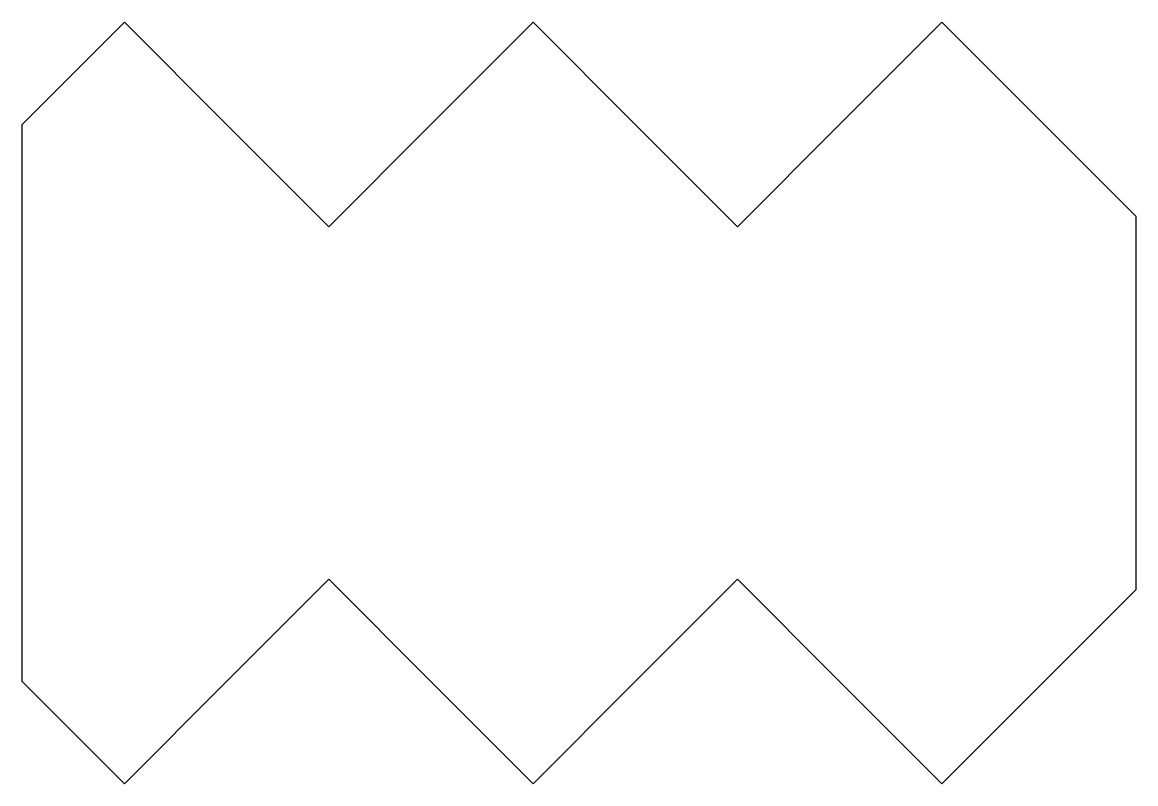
# Model space of a CAD drawing. Header units: millimetres. Extents: x -0.5 to 0.5, y -0.34 to 0.34.
import ezdxf

# ---------------------------------------------------------------- set-up
doc = ezdxf.new("R2010")
doc.units = ezdxf.units.MM

msp = doc.modelspace()

# ---------------------------------------------------------------- linework, layer by layer
for p, q in [((-0.5, 0.25), (-0.4082, 0.3418)), ((-0.3165, 0.25), (-0.4082, 0.3418)), ((-0.133, 0.25), (-0.0412, 0.3418)), ((0.0505, 0.25), (-0.0412, 0.3418)), ((0.2341, 0.25), (0.3258, 0.3418)), ((0.5, 0.1676), (0.3258, 0.3418)), ((-0.3165, 0.25), (-0.2247, 0.1582)), ((-0.133, 0.25), (-0.2247, 0.1582)), ((0.0505, 0.25), (0.1423, 0.1582)), ((0.2341, 0.25), (0.1423, 0.1582)), ((-0.3165, -0.25), (-0.2247, -0.1582)), ((-0.133, -0.25), (-0.2247, -0.1582)), ((0.0505, -0.25), (0.1423, -0.1582)), ((0.2341, -0.25), (0.1423, -0.1582)), ((0.5, -0.1676), (0.3258, -0.3418)), ((-0.5, -0.25), (-0.4082, -0.3418)), ((-0.3165, -0.25), (-0.4082, -0.3418)), ((-0.133, -0.25), (-0.0412, -0.3418)), ((0.0505, -0.25), (-0.0412, -0.3418)), ((0.2341, -0.25), (0.3258, -0.3418))]:
    msp.add_line(p, q)
at = {"color": 0}
for p, q in [((-0.5, -0.25), (-0.5, 0.25)), ((0.5, 0.1676), (0.5, -0.1676))]:
    msp.add_line(p, q, dxfattribs=at)

doc.saveas('drawing.dxf')
